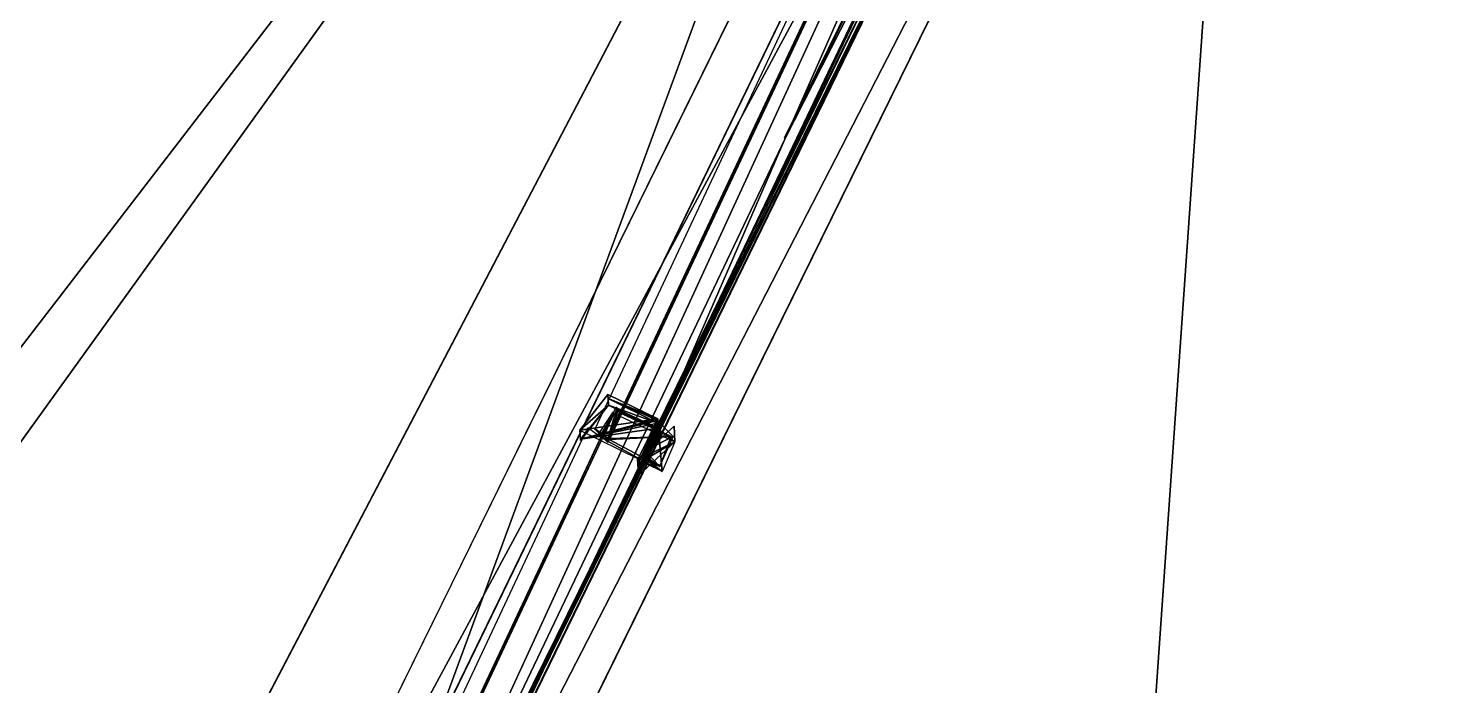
# Model space of a CAD drawing. Extents: x -273 to 66, y -64 to 315.
# Drawn here: x -12.74 to -6.1, y -9.41 to -6.29 of the extents above; entities that cross this region are included whole.
import ezdxf

# ---------------------------------------------------------------- set-up
doc = ezdxf.new("R2010")
doc.units = 0
doc.header["$MEASUREMENT"] = 0
doc.layers.get('0').update_dxf_attribs({"color": 13, "linetype": 'CONTINUOUS'})

# ---------------------------------------------------------------- blocks, each defined once
blk = doc.blocks.new('HOUSE')
at = {"color": 0}
for p, q in [((126.82, 361.54, -69.23), (126.82, 623.59, -68.54)), ((137.13, 622.48, -118.75), (137.14, 502.77, -118.75)), ((137.13, 622.48, -118.75), (139.46, 366.9, -118.75)), ((139.44, 371.36, -117.68), (138.54, 622.77, -117.68)), ((131.05, 618.07, -107.4), (132.09, 422.49, -107.4)), ((136.58, 619.27, -72.69), (139.52, 366.8, -72.69)), ((137.14, 502.77, -108.38), (137.13, 619.01, -108.38)), ((137.14, 502.77, -108.38), (137.13, 619.01, -108.38)), ((137.14, 502.77, -108.38), (137.13, 619.01, -108.38)), ((137.14, 619.01, -108.38), (137.14, 502.77, -108.38)), ((137.14, 619.01, -108.38), (137.14, 502.77, -108.38)), ((144.44, 610.94, -68.57), (144.44, 361.54, -69.23)), ((138.73, 571.03, -109.13), (139.46, 367.03, -109.13)), ((138.37, 521.97, -109.26), (138.32, 468.89, -109)), ((137.14, 502.77, -118.75), (137.14, 502.77, -108.38)), ((133.96, 468.89, -79.9), (133.68, 472.17, -79.91)), ((134.45, 469.15, -69.12), (134.16, 472.19, -69.13)), ((134.16, 471.95, -69.13), (139.77, 472.1, -69.36)), ((134.33, 472.01, -69.13), (139.77, 472.1, -69.36)), ((138.18, 472.45, -108.78), (138.32, 469.24, -108.77)), ((140.08, 468.95, -69.22), (139.77, 472.1, -69.36)), ((140.08, 468.95, -69.22), (139.95, 472.16, -69.23)), ((138.59, 471.72, -118.38), (132.21, 467.37, -118.38)), ((132.21, 467.37, -190.96), (138.59, 471.72, -190.96)), ((133.13, 471.72, -108.44), (132.21, 467.37, -108.44)), ((132.21, 467.37, -190.96), (133.13, 471.72, -190.96)), ((133.13, 471.72, -158.65), (133.13, 471.77, -108.42)), ((133.13, 471.72, -190.72), (138.59, 471.72, -190.62)), ((133.13, 471.72, -158.65), (138.59, 471.72, -159.02)), ((133.13, 471.72, -158.65), (133.13, 471.72, -108.44)), ((133.13, 471.72, -190.96), (133.13, 471.72, -190.72)), ((138.59, 471.72, -158.65), (133.13, 471.72, -158.65)), ((133.13, 471.72, -158.65), (138.59, 471.72, -159.02)), ((138.59, 471.72, -108.44), (133.13, 471.72, -108.44)), ((138.59, 471.72, -158.65), (133.13, 471.72, -158.65)), ((133.13, 471.72, -158.65), (133.13, 471.72, -108.44)), ((133.65, 470.72, -70.73), (133.47, 468.95, -75.56)), ((133.6, 471.66, -71.55), (133.59, 471.66, -71.81)), ((133.59, 471.66, -71.81), (133.59, 471.57, -71.81)), ((133.6, 471.66, -71.55), (133.59, 471.57, -71.81)), ((133.6, 471.66, -71.55), (133.59, 471.57, -71.81)), ((133.59, 471.57, -71.81), (134.52, 418.9, -71.59)), ((133.64, 471.66, -70.73), (133.6, 471.66, -71.55)), ((133.75, 471.67, -68.31), (133.64, 471.66, -70.73)), ((133.75, 471.67, -68.31), (133.64, 471.66, -70.73)), ((133.64, 471.66, -70.73), (133.65, 470.72, -70.73)), ((133.75, 471.61, -68.31), (133.65, 470.72, -70.73)), ((133.75, 471.61, -68.31), (133.65, 470.72, -70.73)), ((133.65, 470.72, -70.73), (133.68, 468.96, -70.72)), ((133.75, 471.67, -68.31), (140.34, 471.78, -68.59)), ((133.75, 471.67, -68.31), (133.75, 471.61, -68.31)), ((134.68, 418.91, -67.93), (133.75, 471.67, -68.15)), ((133.75, 471.67, -68.15), (133.75, 471.61, -68.31)), ((133.75, 471.67, -68.31), (133.75, 471.61, -68.31)), ((133.75, 471.67, -68.15), (133.75, 471.67, -68.31)), ((133.75, 471.67, -68.31), (133.75, 471.61, -68.31)), ((133.75, 471.67, -68.15), (133.75, 471.61, -68.31)), ((133.75, 471.61, -68.31), (133.79, 468.97, -68.3)), ((133.85, 471.99, -79.91), (133.87, 471.99, -79.61)), ((134.3, 469.15, -72.48), (133.85, 471.99, -79.91)), ((133.87, 471.99, -79.61), (134.31, 469.15, -72.17)), ((133.87, 471.99, -79.61), (134.01, 471.99, -76.26)), ((133.87, 471.99, -79.61), (134.31, 469.15, -72.17)), ((134.01, 471.99, -76.26), (134.33, 472.01, -69.13)), ((134.33, 472.01, -69.13), (134.44, 469.27, -69.13)), ((134.33, 472.01, -69.13), (134.44, 469.27, -69.13)), ((138.59, 471.72, -108.37), (138.54, 418.65, -108.1)), ((138.59, 467.25, -190.72), (140.34, 471.78, -190.72)), ((140.34, 471.78, -68.59), (138.59, 467.25, -68.59)), ((138.86, 471.73, -102.24), (138.59, 471.72, -108.37)), ((138.86, 471.73, -102.24), (138.59, 471.72, -108.37)), ((138.59, 471.72, -108.37), (138.72, 468.57, -108.36)), ((138.59, 471.72, -108.37), (138.59, 471.72, -108.37)), ((138.59, 471.72, -178.69), (138.59, 471.72, -159.02)), ((138.59, 471.72, -190.62), (138.59, 471.72, -178.69)), ((138.59, 471.72, -159.02), (138.59, 471.72, -158.65)), ((138.59, 471.72, -190.96), (138.59, 471.72, -190.62)), ((138.59, 471.72, -190.62), (138.59, 471.72, -178.69)), ((138.59, 471.72, -178.69), (138.59, 471.72, -159.02)), ((138.59, 471.72, -159.02), (138.59, 471.72, -158.65)), ((138.59, 467.37, -159.02), (138.59, 471.72, -159.02)), ((138.59, 467.37, -190.71), (138.59, 471.72, -190.62)), ((138.59, 471.72, -190.62), (138.59, 471.72, -178.69)), ((138.59, 471.72, -178.69), (138.59, 471.72, -159.02)), ((138.59, 471.72, -159.02), (138.59, 467.37, -158.66)), ((138.59, 467.37, -159.02), (138.59, 471.72, -159.02)), ((138.59, 471.72, -118.38), (138.59, 467.37, -118.38)), ((138.59, 471.72, -159.02), (138.59, 467.37, -158.66)), ((138.59, 471.72, -159.02), (138.59, 471.72, -158.65)), ((138.59, 471.72, -118.38), (138.59, 471.72, -108.44)), ((138.82, 422.42, -101.99), (138.86, 471.73, -102.24)), ((140.34, 471.78, -68.59), (139.06, 471.74, -97.7)), ((140.34, 471.78, -68.59), (140.49, 468.63, -68.23)), ((132.25, 468.91, -103.18), (133.32, 468.95, -78.96)), ((133.16, 418.86, -102.27), (132.25, 468.91, -103.18)), ((132.95, 469.1, -103.16), (132.92, 469.1, -103.72)), ((132.92, 469.1, -103.72), (132.92, 469.06, -103.72)), ((133.96, 468.89, -79.9), (132.92, 469.06, -103.72)), ((134.3, 469.15, -72.48), (132.95, 469.1, -103.16)), ((133.47, 468.95, -75.56), (133.68, 468.96, -70.72)), ((133.68, 468.96, -70.72), (133.79, 468.97, -68.3)), ((133.79, 468.97, -68.3), (140.47, 468.63, -68.58)), ((140.49, 468.63, -68.23), (133.79, 468.97, -68.3)), ((134.3, 469.15, -72.48), (133.96, 468.89, -79.9)), ((134.3, 469.15, -72.48), (133.96, 468.89, -79.9)), ((134.12, 468.87, -76.25), (133.96, 468.89, -79.9)), ((134.12, 468.87, -76.25), (133.96, 468.86, -79.97)), ((134.12, 468.87, -76.25), (134.45, 469.15, -69.12)), ((134.12, 468.87, -76.25), (134.45, 469.15, -69.12)), ((134.12, 468.87, -76.25), (134.45, 469.15, -69.12)), ((134.45, 469.14, -69.12), (134.12, 468.87, -76.25)), ((134.45, 469.14, -69.12), (134.12, 468.87, -76.25)), ((134.45, 469.14, -69.12), (134.12, 468.87, -76.25)), ((134.46, 468.82, -69.12), (134.12, 468.87, -76.25)), ((134.31, 469.15, -72.17), (134.3, 469.15, -72.48)), ((134.31, 469.15, -72.17), (134.3, 469.15, -72.48)), ((134.31, 469.15, -72.17), (134.3, 469.15, -72.48)), ((134.31, 469.15, -72.17), (134.45, 469.15, -69.12)), ((134.31, 469.15, -72.17), (134.45, 469.15, -69.12)), ((134.31, 469.15, -72.17), (134.45, 469.15, -69.12)), ((134.44, 469.27, -69.13), (134.45, 469.15, -69.12)), ((134.44, 469.27, -69.13), (134.46, 469.15, -68.83)), ((134.44, 469.27, -69.13), (134.45, 469.15, -69.12)), ((134.44, 469.27, -69.13), (134.45, 469.15, -69.12)), ((134.44, 469.27, -69.13), (134.46, 469.15, -68.83)), ((134.44, 469.27, -69.13), (134.45, 469.15, -69.12)), ((134.45, 469.15, -69.12), (134.45, 469.15, -68.99)), ((140.08, 468.95, -69.22), (134.45, 469.15, -68.99)), ((140.08, 468.95, -69.22), (134.45, 469.15, -69.12)), ((140.08, 468.95, -69.22), (134.45, 469.15, -69.12)), ((134.45, 469.15, -69.12), (134.45, 469.15, -68.99)), ((134.45, 469.15, -68.99), (134.46, 469.15, -68.83)), ((134.45, 469.15, -69.12), (134.45, 469.15, -68.99)), ((134.45, 469.15, -68.99), (134.46, 469.15, -68.83)), ((134.45, 469.15, -69.12), (134.45, 469.15, -68.99)), ((134.46, 469.15, -68.83), (134.45, 469.14, -69.12)), ((134.45, 469.15, -68.99), (134.46, 469.15, -68.83)), ((134.45, 469.15, -69.12), (134.45, 469.15, -68.99)), ((134.45, 469.15, -69.12), (134.45, 469.14, -69.12)), ((134.46, 469.15, -68.83), (134.45, 469.14, -69.12)), ((134.45, 469.15, -68.99), (134.46, 469.15, -68.83)), ((134.45, 469.15, -69.12), (134.45, 469.14, -69.12)), ((134.46, 469.15, -68.83), (134.45, 469.14, -69.12)), ((134.45, 469.15, -69.12), (134.45, 469.14, -69.12)), ((134.45, 469.14, -69.12), (134.46, 468.82, -69.12)), ((138.32, 469.24, -108.77), (138.32, 468.89, -109)), ((138.32, 468.89, -109), (138.59, 468.9, -102.87)), ((138.32, 468.89, -109), (138.59, 468.9, -102.87)), ((138.59, 468.9, -102.87), (140.08, 468.95, -69.22)), ((138.72, 468.57, -108.36), (140.47, 468.63, -68.58)), ((138.78, 369.18, -108.38), (138.78, 468.63, -108.38)), ((138.78, 468.63, -68.58), (138.78, 468.63, -108.38)), ((138.78, 468.63, -108.38), (140.47, 468.63, -108.38)), ((140.47, 468.63, -68.58), (138.78, 468.63, -68.58)), ((140.47, 468.63, -68.58), (140.49, 468.63, -68.23)), ((140.47, 468.63, -68.58), (140.49, 468.63, -68.23)), ((132.21, 467.37, -190.96), (138.59, 467.37, -190.96)), ((132.21, 467.37, -118.38), (132.21, 467.37, -119.87)), ((132.21, 467.37, -119.87), (132.21, 467.37, -190.96)), ((132.21, 467.37, -119.87), (132.21, 467.37, -190.96)), ((132.21, 467.37, -118.38), (132.21, 467.37, -119.87)), ((132.21, 467.37, -108.44), (132.21, 467.37, -118.38)), ((138.59, 467.37, -190.96), (138.59, 467.37, -190.71)), ((138.59, 467.37, -190.71), (138.59, 467.37, -159.02)), ((138.59, 467.37, -159.02), (138.59, 467.37, -158.66)), ((138.59, 467.37, -158.66), (138.59, 467.37, -118.38)), ((138.59, 467.25, -190.72), (138.59, 467.37, -190.71)), ((138.59, 467.37, -190.71), (138.59, 467.37, -159.02)), ((138.59, 467.37, -159.02), (138.59, 467.37, -158.66)), ((138.59, 467.37, -158.66), (138.59, 467.25, -158.65)), ((138.59, 467.25, -158.65), (138.59, 467.25, -190.72)), ((138.59, 467.25, -158.65), (138.59, 467.25, -190.72)), ((138.59, 467.25, -68.59), (138.59, 467.25, -158.65))]:
    blk.add_line(p, q, dxfattribs=at)
at = {"color": 17}
for p, q in [((139.46, 366.9, -102.79), (137.13, 622.48, -102.79)), ((132.11, 417.74, -103.18), (131.05, 618.07, -103.18)), ((139.39, 379.01, -69.23), (136.6, 619.17, -69.23)), ((138.78, 468.63, -108.38), (138.78, 619.01, -108.38)), ((133.37, 521.81, -72.7), (134.3, 469.15, -72.48)), ((134.46, 469.15, -68.83), (133.53, 521.91, -69.05)), ((138.59, 468.9, -102.87), (138.64, 521.98, -103.13)), ((132.95, 469.1, -103.16), (132.03, 519.15, -104.07)), ((134.16, 472.19, -69.13), (133.68, 472.17, -79.91)), ((139.77, 472.1, -69.36), (134.45, 469.15, -69.12)), ((139.77, 472.1, -69.36), (134.45, 469.15, -69.12)), ((139.95, 472.16, -69.23), (138.18, 472.45, -108.78)), ((133.13, 471.72, -190.72), (133.13, 471.72, -158.65)), ((133.13, 471.72, -190.72), (133.13, 471.72, -158.65)), ((133.59, 471.57, -71.81), (133.32, 468.95, -78.96)), ((134.01, 471.99, -76.26), (134.44, 469.27, -69.13)), ((134.01, 471.99, -76.26), (134.44, 469.27, -69.13)), ((138.59, 471.72, -158.65), (138.59, 471.72, -118.38)), ((138.59, 471.72, -158.65), (138.59, 471.72, -118.38)), ((138.59, 471.72, -158.65), (138.59, 471.72, -118.38)), ((139.06, 471.74, -97.7), (138.86, 471.73, -102.24)), ((140.34, 471.78, -190.72), (140.34, 471.78, -68.59)), ((140.47, 468.63, -108.38), (140.47, 468.63, -68.58))]:
    blk.add_line(p, q, dxfattribs=at)
at = {"color": 0}
mesh = blk.add_polyface(dxfattribs=at)
corners = [(136.6, 623.59, -68.54), (126.82, 361.54, -69.23), (126.82, 623.59, -68.54), (139.6, 361.54, -69.23), (144.44, 623.59, -68.54), (144.44, 361.54, -69.23), (144.44, 610.94, -68.57)]
mesh.append_faces([[corners[k] for k in face] for face in [(0, 1, 2), (5, 4, 6)]], dxfattribs={"vtx0": -1, "color": 0})
mesh.append_faces([[corners[k] for k in face] for face in [(1, 0, 3), (3, 4, 5)]], dxfattribs={"vtx0": -1, "vtx1": -1, "color": 0})
mesh.append_faces([[corners[k] for k in face] for face in [(3, 0, 4)]], dxfattribs={"vtx0": -1, "vtx2": -1, "color": 0})
mesh = blk.add_polyface(dxfattribs=at)
corners = [(137.13, 619.01, -108.38), (137.14, 502.77, -118.75), (137.14, 502.77, -108.38), (137.13, 622.48, -118.75), (137.13, 622.48, -108.38)]
mesh.append_faces([[corners[k] for k in face] for face in [(0, 1, 2), (3, 0, 4)]], dxfattribs={"vtx0": -1, "color": 0})
mesh.append_faces([[corners[k] for k in face] for face in [(1, 0, 3)]], dxfattribs={"vtx0": -1, "vtx1": -1, "color": 0})
at = {"color": 17}
mesh = blk.add_polyface(dxfattribs=at)
corners = [(137.13, 622.48, -118.75), (139.46, 366.9, -102.79), (139.46, 366.9, -118.75), (137.13, 622.48, -102.79), (137.13, 622.48, -108.38)]
mesh.append_faces([[corners[k] for k in face] for face in [(0, 1, 2), (3, 0, 4)]], dxfattribs={"vtx0": -1, "color": 17})
mesh.append_faces([[corners[k] for k in face] for face in [(1, 0, 3)]], dxfattribs={"vtx0": -1, "vtx1": -1, "color": 17})
at = {"color": 0}
mesh = blk.add_polyface(dxfattribs=at)
corners = [(17.28, 619.01, -108.38), (5.57, 502.77, -112.42), (5.57, 619.01, -112.42), (5.57, 500.43, -112.42), (5.57, 397.22, -112.42), (5.57, 369.1, -112.42), (17.28, 369.18, -108.38), (17.28, 369.1, -108.38)]
mesh.append_faces([[corners[k] for k in face] for face in [(0, 1, 2)]], dxfattribs={"vtx0": -1, "color": 0})
mesh.append_faces([[corners[k] for k in face] for face in [(1, 0, 3), (3, 0, 4), (4, 0, 5)]], dxfattribs={"vtx0": -1, "vtx1": -1, "color": 0})
mesh.append_faces([[corners[k] for k in face] for face in [(5, 0, 6)]], dxfattribs={"vtx0": -1, "vtx2": -1, "color": 0})
mesh.append_faces([[corners[k] for k in face] for face in [(7, 5, 6)]], dxfattribs={"vtx1": -1, "color": 0})
mesh = blk.add_polyface(dxfattribs=at)
corners = [(138.78, 619.01, -108.38), (137.14, 502.77, -108.38), (137.14, 619.01, -108.38), (138.78, 468.63, -108.38), (138.78, 369.18, -108.38), (17.28, 619.01, -108.38), (62.29, 369.18, -108.38), (17.28, 369.18, -108.38), (112.66, 619.01, -108.38), (70.51, 369.18, -108.38), (132.37, 619.01, -108.38), (137.13, 619.01, -108.38)]
mesh.append_faces([[corners[k] for k in face] for face in [(0, 1, 2), (5, 6, 7), (1, 10, 11)]], dxfattribs={"vtx0": -1, "color": 0})
mesh.append_faces([[corners[k] for k in face] for face in [(6, 8, 9), (9, 8, 4)]], dxfattribs={"vtx0": -1, "vtx1": -1, "color": 0})
mesh.append_faces([[corners[k] for k in face] for face in [(4, 10, 1)]], dxfattribs={"vtx0": -1, "vtx1": -1, "vtx2": -1, "color": 0})
mesh.append_faces([[corners[k] for k in face] for face in [(1, 0, 3), (1, 3, 4), (6, 5, 8), (4, 8, 10)]], dxfattribs={"vtx0": -1, "vtx2": -1, "color": 0})
at = {"color": 17}
mesh = blk.add_polyface(dxfattribs=at)
corners = [(131.05, 618.07, -103.18), (132.11, 417.74, -107.4), (132.11, 417.74, -103.18), (132.11, 417.78, -107.4), (132.09, 422.49, -107.4), (131.05, 618.07, -107.4)]
mesh.append_faces([[corners[k] for k in face] for face in [(0, 1, 2), (4, 0, 5)]], dxfattribs={"vtx0": -1, "color": 17})
mesh.append_faces([[corners[k] for k in face] for face in [(1, 0, 3), (3, 0, 4)]], dxfattribs={"vtx0": -1, "vtx1": -1, "color": 17})
mesh = blk.add_polyface(dxfattribs=at)
corners = [(139.52, 366.8, -72.69), (139.39, 379.01, -69.23), (139.54, 366.7, -69.23), (136.58, 619.27, -72.69), (136.6, 619.17, -69.23)]
mesh.append_faces([[corners[k] for k in face] for face in [(0, 1, 2), (1, 3, 4)]], dxfattribs={"vtx0": -1, "color": 17})
mesh.append_faces([[corners[k] for k in face] for face in [(1, 0, 3)]], dxfattribs={"vtx0": -1, "vtx2": -1, "color": 17})
at = {"color": 0}
mesh = blk.add_polyface(dxfattribs=at)
corners = [(137.14, 502.77, -108.38), (137.13, 619.01, -108.38), (137.14, 619.01, -108.38)]
mesh.append_faces([[corners[k] for k in face] for face in [(0, 1, 2)]], dxfattribs={"color": 0})
at = {"color": 17}
mesh = blk.add_polyface(dxfattribs=at)
corners = [(134.31, 469.15, -72.17), (133.37, 521.81, -72.7), (134.3, 469.15, -72.48), (134.45, 469.15, -69.12), (134.45, 469.15, -68.99), (134.46, 469.15, -68.83), (133.53, 521.85, -69.21), (133.53, 521.91, -69.05), (133.38, 521.9, -72.45), (133.53, 521.91, -69.21), (133.42, 521.91, -71.63)]
mesh.append_faces([[corners[k] for k in face] for face in [(0, 1, 2), (6, 5, 7), (8, 9, 10)]], dxfattribs={"vtx0": -1, "color": 17})
mesh.append_faces([[corners[k] for k in face] for face in [(1, 5, 6)]], dxfattribs={"vtx0": -1, "vtx1": -1, "vtx2": -1, "color": 17})
mesh.append_faces([[corners[k] for k in face] for face in [(1, 0, 3), (1, 3, 4), (1, 4, 5), (6, 8, 1), (8, 6, 9)]], dxfattribs={"vtx0": -1, "vtx2": -1, "color": 17})
mesh = blk.add_polyface(dxfattribs=at)
corners = [(138.37, 521.97, -109.26), (138.59, 468.9, -102.87), (138.32, 468.89, -109), (138.64, 521.98, -103.13)]
mesh.append_faces([[corners[k] for k in face] for face in [(0, 1, 2), (1, 0, 3)]], dxfattribs={"vtx0": -1, "color": 17})
mesh = blk.add_polyface(dxfattribs=at)
corners = [(134.44, 469.27, -69.13), (139.77, 472.1, -69.36), (134.33, 472.01, -69.13), (134.45, 469.15, -69.12)]
mesh.append_faces([[corners[k] for k in face] for face in [(0, 1, 2), (1, 0, 3)]], dxfattribs={"vtx0": -1, "color": 17})
mesh = blk.add_polyface(dxfattribs=at)
corners = [(140.08, 468.95, -69.22), (139.77, 472.1, -69.36), (134.45, 469.15, -69.12)]
mesh.append_faces([[corners[k] for k in face] for face in [(0, 1, 2)]], dxfattribs={"color": 17})
mesh = blk.add_polyface(dxfattribs=at)
corners = [(138.59, 468.9, -102.87), (138.32, 469.24, -108.77), (138.32, 468.89, -109), (140.08, 468.95, -69.22), (139.95, 472.16, -69.23), (138.18, 472.45, -108.78)]
mesh.append_faces([[corners[k] for k in face] for face in [(0, 1, 2), (1, 4, 5)]], dxfattribs={"vtx0": -1, "color": 17})
mesh.append_faces([[corners[k] for k in face] for face in [(1, 0, 3), (1, 3, 4)]], dxfattribs={"vtx0": -1, "vtx2": -1, "color": 17})
at = {"color": 0}
mesh = blk.add_polyface(dxfattribs=at)
corners = [(138.59, 471.72, -190.62), (132.21, 467.37, -190.96), (138.59, 471.72, -190.96), (132.21, 467.37, -119.87), (138.59, 471.72, -178.69), (138.59, 471.72, -159.02), (138.59, 471.72, -158.65), (138.59, 471.72, -118.38), (132.21, 467.37, -118.38)]
mesh.append_faces([[corners[k] for k in face] for face in [(0, 1, 2), (3, 7, 8)]], dxfattribs={"vtx0": -1, "color": 0})
mesh.append_faces([[corners[k] for k in face] for face in [(1, 0, 3)]], dxfattribs={"vtx0": -1, "vtx1": -1, "color": 0})
mesh.append_faces([[corners[k] for k in face] for face in [(3, 0, 4), (3, 4, 5), (3, 5, 6), (3, 6, 7)]], dxfattribs={"vtx0": -1, "vtx2": -1, "color": 0})
at = {"color": 17}
mesh = blk.add_polyface(dxfattribs=at)
corners = [(133.13, 471.72, -108.44), (132.21, 467.37, -118.38), (132.21, 467.37, -108.44), (132.21, 467.37, -119.87), (132.21, 467.37, -190.96), (133.13, 471.72, -190.96), (133.13, 471.72, -158.65), (133.13, 471.72, -190.72)]
mesh.append_faces([[corners[k] for k in face] for face in [(0, 1, 2), (5, 6, 7)]], dxfattribs={"vtx0": -1, "color": 17})
mesh.append_faces([[corners[k] for k in face] for face in [(1, 0, 3), (3, 0, 4), (4, 0, 5)]], dxfattribs={"vtx0": -1, "vtx1": -1, "color": 17})
mesh.append_faces([[corners[k] for k in face] for face in [(5, 0, 6)]], dxfattribs={"vtx0": -1, "vtx2": -1, "color": 17})
mesh = blk.add_polyface(dxfattribs=at)
corners = [(133.13, 471.72, -158.65), (138.59, 471.72, -190.62), (133.13, 471.72, -190.72), (138.59, 471.72, -178.69), (138.59, 471.72, -159.02)]
mesh.append_faces([[corners[k] for k in face] for face in [(0, 1, 2), (3, 0, 4)]], dxfattribs={"vtx0": -1, "color": 17})
mesh.append_faces([[corners[k] for k in face] for face in [(1, 0, 3)]], dxfattribs={"vtx0": -1, "vtx1": -1, "color": 17})
at = {"color": 0}
mesh = blk.add_polyface(dxfattribs=at)
corners = [(138.59, 471.72, -158.65), (138.59, 471.72, -159.02), (133.13, 471.72, -158.65)]
mesh.append_faces([[corners[k] for k in face] for face in [(0, 1, 2)]], dxfattribs={"color": 0})
at = {"color": 17}
mesh = blk.add_polyface(dxfattribs=at)
corners = [(133.13, 471.72, -108.44), (138.59, 471.72, -158.65), (133.13, 471.72, -158.65), (138.59, 471.72, -118.38), (138.59, 471.72, -108.44)]
mesh.append_faces([[corners[k] for k in face] for face in [(0, 1, 2), (3, 0, 4)]], dxfattribs={"vtx0": -1, "color": 17})
mesh.append_faces([[corners[k] for k in face] for face in [(1, 0, 3)]], dxfattribs={"vtx0": -1, "vtx1": -1, "color": 17})
mesh = blk.add_polyface(dxfattribs=at)
corners = [(134.53, 418.91, -71.28), (133.59, 471.57, -71.81), (134.52, 418.9, -71.59), (134.67, 418.91, -68.23), (134.67, 418.91, -68.09), (134.68, 418.91, -67.93), (133.75, 471.61, -68.31), (133.75, 471.67, -68.15), (133.6, 471.66, -71.55), (133.75, 471.67, -68.31), (133.64, 471.66, -70.73)]
mesh.append_faces([[corners[k] for k in face] for face in [(0, 1, 2), (6, 5, 7), (8, 9, 10)]], dxfattribs={"vtx0": -1, "color": 17})
mesh.append_faces([[corners[k] for k in face] for face in [(1, 5, 6)]], dxfattribs={"vtx0": -1, "vtx1": -1, "vtx2": -1, "color": 17})
mesh.append_faces([[corners[k] for k in face] for face in [(1, 0, 3), (1, 3, 4), (1, 4, 5), (6, 8, 1), (8, 6, 9)]], dxfattribs={"vtx0": -1, "vtx2": -1, "color": 17})
at = {"color": 0}
mesh = blk.add_polyface(dxfattribs=at)
corners = [(133.6, 471.66, -71.55), (133.59, 471.66, -71.81), (133.59, 471.57, -71.81)]
mesh.append_faces([[corners[k] for k in face] for face in [(0, 1, 2)]], dxfattribs={"color": 0})
at = {"color": 17}
mesh = blk.add_polyface(dxfattribs=at)
corners = [(133.75, 471.61, -68.31), (133.64, 471.66, -70.73), (133.65, 470.72, -70.73), (133.75, 471.67, -68.31)]
mesh.append_faces([[corners[k] for k in face] for face in [(0, 1, 2), (1, 0, 3)]], dxfattribs={"vtx0": -1, "color": 17})
mesh = blk.add_polyface(dxfattribs=at)
corners = [(133.79, 468.97, -68.3), (133.65, 470.72, -70.73), (133.68, 468.96, -70.72), (133.75, 471.61, -68.31)]
mesh.append_faces([[corners[k] for k in face] for face in [(0, 1, 2), (1, 0, 3)]], dxfattribs={"vtx0": -1, "color": 17})
at = {"color": 0}
mesh = blk.add_polyface(dxfattribs=at)
corners = [(133.75, 471.67, -68.15), (133.75, 471.67, -68.31), (133.75, 471.61, -68.31)]
mesh.append_faces([[corners[k] for k in face] for face in [(0, 1, 2)]], dxfattribs={"color": 0})
mesh = blk.add_polyface(dxfattribs=at)
corners = [(134.31, 469.15, -72.17), (133.85, 471.99, -79.91), (134.3, 469.15, -72.48), (133.87, 471.99, -79.61)]
mesh.append_faces([[corners[k] for k in face] for face in [(0, 1, 2), (1, 0, 3)]], dxfattribs={"vtx0": -1, "color": 0})
at = {"color": 17}
mesh = blk.add_polyface(dxfattribs=at)
corners = [(134.45, 469.15, -69.12), (133.87, 471.99, -79.61), (134.31, 469.15, -72.17), (134.44, 469.27, -69.13), (134.01, 471.99, -76.26)]
mesh.append_faces([[corners[k] for k in face] for face in [(0, 1, 2), (1, 3, 4)]], dxfattribs={"vtx0": -1, "color": 17})
mesh.append_faces([[corners[k] for k in face] for face in [(1, 0, 3)]], dxfattribs={"vtx0": -1, "vtx2": -1, "color": 17})
mesh = blk.add_polyface(dxfattribs=at)
corners = [(134.33, 472.01, -69.13), (134.01, 471.99, -76.26), (134.44, 469.27, -69.13)]
mesh.append_faces([[corners[k] for k in face] for face in [(0, 1, 2)]], dxfattribs={"color": 17})
mesh = blk.add_polyface(dxfattribs=at)
corners = [(138.59, 471.72, -108.37), (138.81, 418.66, -101.98), (138.54, 418.65, -108.1), (138.81, 418.67, -101.98), (138.82, 422.42, -101.99), (138.86, 471.73, -102.24)]
mesh.append_faces([[corners[k] for k in face] for face in [(0, 1, 2), (4, 0, 5)]], dxfattribs={"vtx0": -1, "color": 17})
mesh.append_faces([[corners[k] for k in face] for face in [(1, 0, 3), (3, 0, 4)]], dxfattribs={"vtx0": -1, "vtx1": -1, "color": 17})
mesh = blk.add_polyface(dxfattribs=at)
corners = [(138.59, 471.72, -108.37), (140.47, 468.63, -68.58), (138.72, 468.57, -108.36), (140.49, 468.63, -68.23), (140.34, 471.78, -68.59), (138.59, 471.72, -108.37), (138.86, 471.73, -102.24), (139.06, 471.74, -97.7)]
mesh.append_faces([[corners[k] for k in face] for face in [(0, 1, 2), (4, 6, 7)]], dxfattribs={"vtx0": -1, "color": 17})
mesh.append_faces([[corners[k] for k in face] for face in [(1, 0, 3), (3, 0, 4)]], dxfattribs={"vtx0": -1, "vtx1": -1, "color": 17})
mesh.append_faces([[corners[k] for k in face] for face in [(4, 0, 5), (4, 5, 6)]], dxfattribs={"vtx0": -1, "vtx2": -1, "color": 17})
mesh = blk.add_polyface(dxfattribs=at)
corners = [(140.34, 471.78, -68.59), (138.59, 467.25, -158.65), (138.59, 467.25, -68.59), (138.59, 467.25, -190.72), (140.34, 471.78, -190.72)]
mesh.append_faces([[corners[k] for k in face] for face in [(0, 1, 2), (3, 0, 4)]], dxfattribs={"vtx0": -1, "color": 17})
mesh.append_faces([[corners[k] for k in face] for face in [(1, 0, 3)]], dxfattribs={"vtx0": -1, "vtx1": -1, "color": 17})
mesh = blk.add_polyface(dxfattribs=at)
corners = [(138.59, 471.72, -190.62), (138.59, 467.37, -159.02), (138.59, 467.37, -190.71), (138.59, 471.72, -159.02), (138.59, 471.72, -178.69)]
mesh.append_faces([[corners[k] for k in face] for face in [(0, 1, 2), (3, 0, 4)]], dxfattribs={"vtx0": -1, "color": 17})
mesh.append_faces([[corners[k] for k in face] for face in [(1, 0, 3)]], dxfattribs={"vtx0": -1, "vtx1": -1, "color": 17})
at = {"color": 0}
mesh = blk.add_polyface(dxfattribs=at)
corners = [(138.59, 471.72, -159.02), (138.59, 467.37, -158.66), (138.59, 467.37, -159.02)]
mesh.append_faces([[corners[k] for k in face] for face in [(0, 1, 2)]], dxfattribs={"color": 0})
at = {"color": 17}
mesh = blk.add_polyface(dxfattribs=at)
corners = [(138.59, 467.37, -158.66), (138.59, 471.72, -118.38), (138.59, 467.37, -118.38), (138.59, 471.72, -159.02), (138.59, 471.72, -158.65)]
mesh.append_faces([[corners[k] for k in face] for face in [(0, 1, 2), (1, 3, 4)]], dxfattribs={"vtx0": -1, "color": 17})
mesh.append_faces([[corners[k] for k in face] for face in [(1, 0, 3)]], dxfattribs={"vtx0": -1, "vtx2": -1, "color": 17})
at = {"color": 0}
mesh = blk.add_polyface(dxfattribs=at)
corners = [(134.3, 469.15, -72.48), (132.92, 469.06, -103.72), (133.96, 468.89, -79.9), (132.92, 469.1, -103.72), (132.95, 469.1, -103.16)]
mesh.append_faces([[corners[k] for k in face] for face in [(0, 1, 2), (3, 0, 4)]], dxfattribs={"vtx0": -1, "color": 0})
mesh.append_faces([[corners[k] for k in face] for face in [(1, 0, 3)]], dxfattribs={"vtx0": -1, "vtx1": -1, "color": 0})
mesh = blk.add_polyface(dxfattribs=at)
corners = [(140.49, 468.63, -68.23), (133.79, 468.97, -68.3), (140.47, 468.63, -68.58)]
mesh.append_faces([[corners[k] for k in face] for face in [(0, 1, 2)]], dxfattribs={"color": 0})
mesh = blk.add_polyface(dxfattribs=at)
corners = [(134.45, 469.15, -69.12), (133.96, 468.89, -79.9), (134.12, 468.87, -76.25), (134.31, 469.15, -72.17), (134.3, 469.15, -72.48)]
mesh.append_faces([[corners[k] for k in face] for face in [(0, 1, 2), (1, 3, 4)]], dxfattribs={"vtx0": -1, "color": 0})
mesh.append_faces([[corners[k] for k in face] for face in [(1, 0, 3)]], dxfattribs={"vtx0": -1, "vtx2": -1, "color": 0})
mesh = blk.add_polyface(dxfattribs=at)
corners = [(134.45, 469.14, -69.12), (134.45, 469.15, -69.12), (134.12, 468.87, -76.25), (134.46, 469.15, -68.83), (134.45, 469.15, -68.99)]
mesh.append_faces([[corners[k] for k in face] for face in [(0, 1, 2), (1, 3, 4)]], dxfattribs={"vtx0": -1, "color": 0})
mesh.append_faces([[corners[k] for k in face] for face in [(1, 0, 3)]], dxfattribs={"vtx0": -1, "vtx2": -1, "color": 0})
mesh = blk.add_polyface(dxfattribs=at)
corners = [(134.45, 469.15, -69.12), (134.45, 469.14, -69.12), (134.12, 468.87, -76.25)]
mesh.append_faces([[corners[k] for k in face] for face in [(0, 1, 2)]], dxfattribs={"color": 0})
mesh = blk.add_polyface(dxfattribs=at)
corners = [(134.45, 469.14, -69.12), (134.12, 468.87, -76.25), (134.46, 468.82, -69.12)]
mesh.append_faces([[corners[k] for k in face] for face in [(0, 1, 2)]], dxfattribs={"color": 0})
mesh = blk.add_polyface(dxfattribs=at)
corners = [(134.45, 469.15, -68.99), (134.44, 469.27, -69.13), (134.45, 469.15, -69.12), (134.46, 469.15, -68.83)]
mesh.append_faces([[corners[k] for k in face] for face in [(0, 1, 2), (1, 0, 3)]], dxfattribs={"vtx0": -1, "color": 0})
mesh = blk.add_polyface(dxfattribs=at)
corners = [(134.45, 469.15, -68.99), (140.08, 468.95, -69.22), (134.45, 469.15, -69.12)]
mesh.append_faces([[corners[k] for k in face] for face in [(0, 1, 2)]], dxfattribs={"color": 0})
mesh = blk.add_polyface(dxfattribs=at)
corners = [(134.46, 469.15, -68.83), (134.45, 469.15, -69.12), (134.45, 469.14, -69.12), (134.45, 469.15, -68.99)]
mesh.append_faces([[corners[k] for k in face] for face in [(0, 1, 2), (1, 0, 3)]], dxfattribs={"vtx0": -1, "color": 0})
mesh = blk.add_polyface(dxfattribs=at)
corners = [(140.47, 468.63, -108.38), (138.78, 468.63, -68.58), (138.78, 468.63, -108.38), (140.47, 468.63, -68.58)]
mesh.append_faces([[corners[k] for k in face] for face in [(0, 1, 2), (1, 0, 3)]], dxfattribs={"vtx0": -1, "color": 0})
mesh = blk.add_polyface(dxfattribs=at)
corners = [(138.59, 467.37, -190.71), (138.59, 467.25, -158.65), (138.59, 467.25, -190.72), (138.59, 467.37, -158.66), (138.59, 467.37, -159.02)]
mesh.append_faces([[corners[k] for k in face] for face in [(0, 1, 2), (3, 0, 4)]], dxfattribs={"vtx0": -1, "color": 0})
mesh.append_faces([[corners[k] for k in face] for face in [(1, 0, 3)]], dxfattribs={"vtx0": -1, "vtx1": -1, "color": 0})

msp = doc.modelspace()

# ---------------------------------------------------------------- linework, layer by layer
at = {"color": 0}
msp.add_line((-17.7059, -21.119), (-6.7596, -0.1829), dxfattribs=at)
msp.add_line((-17.7059, -21.119), (-6.7596, -0.1829), dxfattribs=at)

# ---------------------------------------------------------------- block references
at = {"color": 0, "extrusion": (0.000762142, -0.012594, 0.99992), "xscale": 0.04822487279999959, "yscale": 0.04822487279999978, "zscale": 0.04822487279999997, "rotation": 333.8344898806029}
msp.add_blockref('HOUSE', (-25.7921, -25.6203, 8.858), dxfattribs=at)

# ---------------------------------------------------------------- meshes
at = {"color": 0}
mesh = msp.add_polyface(dxfattribs=at)
corners = [(-11.1723, 51.3911), (-15.2857, 5.3929), (-15.6208, 62.1668), (-12.5481, 10.5911), (-1.9859, 5.0285), (-5.9667, 40.96), (-0.0307, 30.9266), (6.6056, 21.342), (-17.7059, -21.119), (-19.2898, 73.2322), (-6.7596, -0.1829), (-27.4815, 315.3231), (-25.4301, 130.899), (-25.8572, 119.249), (-24.1735, 142.4889), (-22.0938, 153.9597), (-11.9732, 146.4238), (47.0091, 60.1141), (49.4159, 53.7966), (66.3884, 0.2595), (-11.7553, 75.0548), (-9.4323, 67.3785), (-6.6671, 59.8503), (-3.4689, 52.4955), (-2.869, 49.7266), (-1.9425, 47.0492), (-0.7025, 44.5018), (0.833, 42.1208), (2.6421, 39.9405), (4.6989, 37.9921), (6.9738, 36.3034), (9.4342, 34.8988), (12.0449, 33.7984), (14.7685, 33.0179), (17.5657, 32.5686), (20.3967, 32.4568), (-273.2204, 45.101), (3.0636, -64.3076), (-25.4525, 107.5982), (-24.2181, 96.0059), (-22.1604, 84.5311), (-8.557, -25.9606), (-3.8712, -18.3499), (1.1316, -21.4301), (13.8126, -0.8333), (17.1776, 14.297), (23.42, 26.3375), (-16.073, 122.743), (-16.4903, 106.7151), (-16.5148, 114.7351), (-15.9997, 98.7101), (-15.1666, 130.7117), (-15.0446, 90.7471), (-13.7984, 138.6142), (-13.6282, 82.8531)]
mesh.append_faces([[corners[k] for k in face] for face in [(4, 6, 7), (8, 1, 10), (34, 17, 35), (47, 48, 49)]], dxfattribs={"vtx0": -1, "color": 0})
mesh.append_faces([[corners[k] for k in face] for face in [(0, 1, 2), (1, 0, 3), (3, 0, 4), (2, 8, 9), (12, 11, 14), (14, 11, 15), (15, 11, 16), (17, 11, 18), (20, 17, 21), (21, 17, 22), (22, 17, 23), (23, 17, 24), (24, 17, 25), (25, 17, 26), (26, 17, 27), (27, 17, 28), (28, 17, 29), (29, 17, 30), (30, 17, 31), (31, 17, 32), (32, 17, 33), (33, 17, 34), (36, 8, 37), (38, 36, 13), (37, 44, 19), (48, 47, 50), (50, 51, 52), (52, 53, 54), (54, 16, 20)]], dxfattribs={"vtx0": -1, "vtx1": -1, "color": 0})
mesh.append_faces([[corners[k] for k in face] for face in [(8, 2, 1), (16, 11, 17), (16, 17, 20), (8, 36, 38)]], dxfattribs={"vtx0": -1, "vtx1": -1, "vtx2": -1, "color": 0})
mesh.append_faces([[corners[k] for k in face] for face in [(4, 0, 5), (4, 5, 6), (11, 12, 13), (18, 11, 19), (13, 36, 11), (8, 38, 39), (8, 39, 40), (8, 40, 9), (37, 8, 41), (37, 41, 42), (37, 42, 43), (37, 43, 44), (19, 44, 45), (19, 45, 46), (19, 46, 18), (50, 47, 51), (52, 51, 53), (54, 53, 16)]], dxfattribs={"vtx0": -1, "vtx2": -1, "color": 0})
mesh = msp.add_polyface(dxfattribs=at)
corners = [(-25.4301, 130.899), (-25.4525, 107.5982), (-25.8572, 119.249), (-24.2181, 96.0059), (-24.1735, 142.4889), (-22.1604, 84.5311), (-22.0938, 153.9597), (-19.2898, 73.2322), (-16.073, 122.743), (-15.1666, 130.7117), (-13.7984, 138.6142), (-11.9732, 146.4238), (-16.5148, 114.7351), (-16.4903, 106.7151), (-15.6208, 62.1668), (-15.9997, 98.7101), (-15.0446, 90.7471), (-11.1723, 51.3911), (-13.6282, 82.8531), (-11.7553, 75.0548), (-9.4323, 67.3785), (-5.9667, 40.96), (-6.6671, 59.8503), (-3.4689, 52.4955), (-0.0307, 30.9266), (-2.869, 49.7266), (-1.9425, 47.0492), (-0.7025, 44.5018), (0.833, 42.1208), (6.6056, 21.342), (2.6421, 39.9405), (4.6989, 37.9921), (6.9738, 36.3034), (-12.5481, 10.5911), (-6.7596, -0.1829), (-15.2857, 5.3929), (-1.9859, 5.0285), (-3.8712, -18.3499), (1.1316, -21.4301), (13.8126, -0.8333), (9.4342, 34.8988), (12.0449, 33.7984), (14.7685, 33.0179), (17.1776, 14.297), (17.5657, 32.5686), (23.42, 26.3375), (20.3967, 32.4568), (47.0091, 60.1141), (49.4159, 53.7966), (-8.557, -25.9606), (-17.7059, -21.119)]
mesh.append_faces([[corners[k] for k in face] for face in [(0, 1, 2), (10, 6, 11), (33, 34, 35), (45, 47, 48), (34, 49, 50)]], dxfattribs={"vtx0": -1, "color": 0})
mesh.append_faces([[corners[k] for k in face] for face in [(1, 0, 3), (3, 4, 5), (5, 6, 7), (8, 6, 9), (9, 6, 10), (7, 13, 14), (13, 7, 12), (14, 16, 17), (17, 20, 21), (21, 23, 24), (24, 28, 29), (37, 36, 38), (38, 29, 39), (39, 42, 43), (43, 44, 45), (49, 34, 37)]], dxfattribs={"vtx0": -1, "vtx1": -1, "color": 0})
mesh.append_faces([[corners[k] for k in face] for face in [(7, 6, 8), (34, 36, 37), (39, 29, 32)]], dxfattribs={"vtx0": -1, "vtx1": -1, "vtx2": -1, "color": 0})
mesh.append_faces([[corners[k] for k in face] for face in [(3, 0, 4), (5, 4, 6), (7, 8, 12), (14, 13, 15), (14, 15, 16), (17, 16, 18), (17, 18, 19), (17, 19, 20), (21, 20, 22), (21, 22, 23), (24, 23, 25), (24, 25, 26), (24, 26, 27), (24, 27, 28), (29, 28, 30), (29, 30, 31), (29, 31, 32), (34, 33, 36), (38, 36, 29), (39, 32, 40), (39, 40, 41), (39, 41, 42), (43, 42, 44), (45, 44, 46), (45, 46, 47)]], dxfattribs={"vtx0": -1, "vtx2": -1, "color": 0})

doc.saveas('drawing.dxf')
